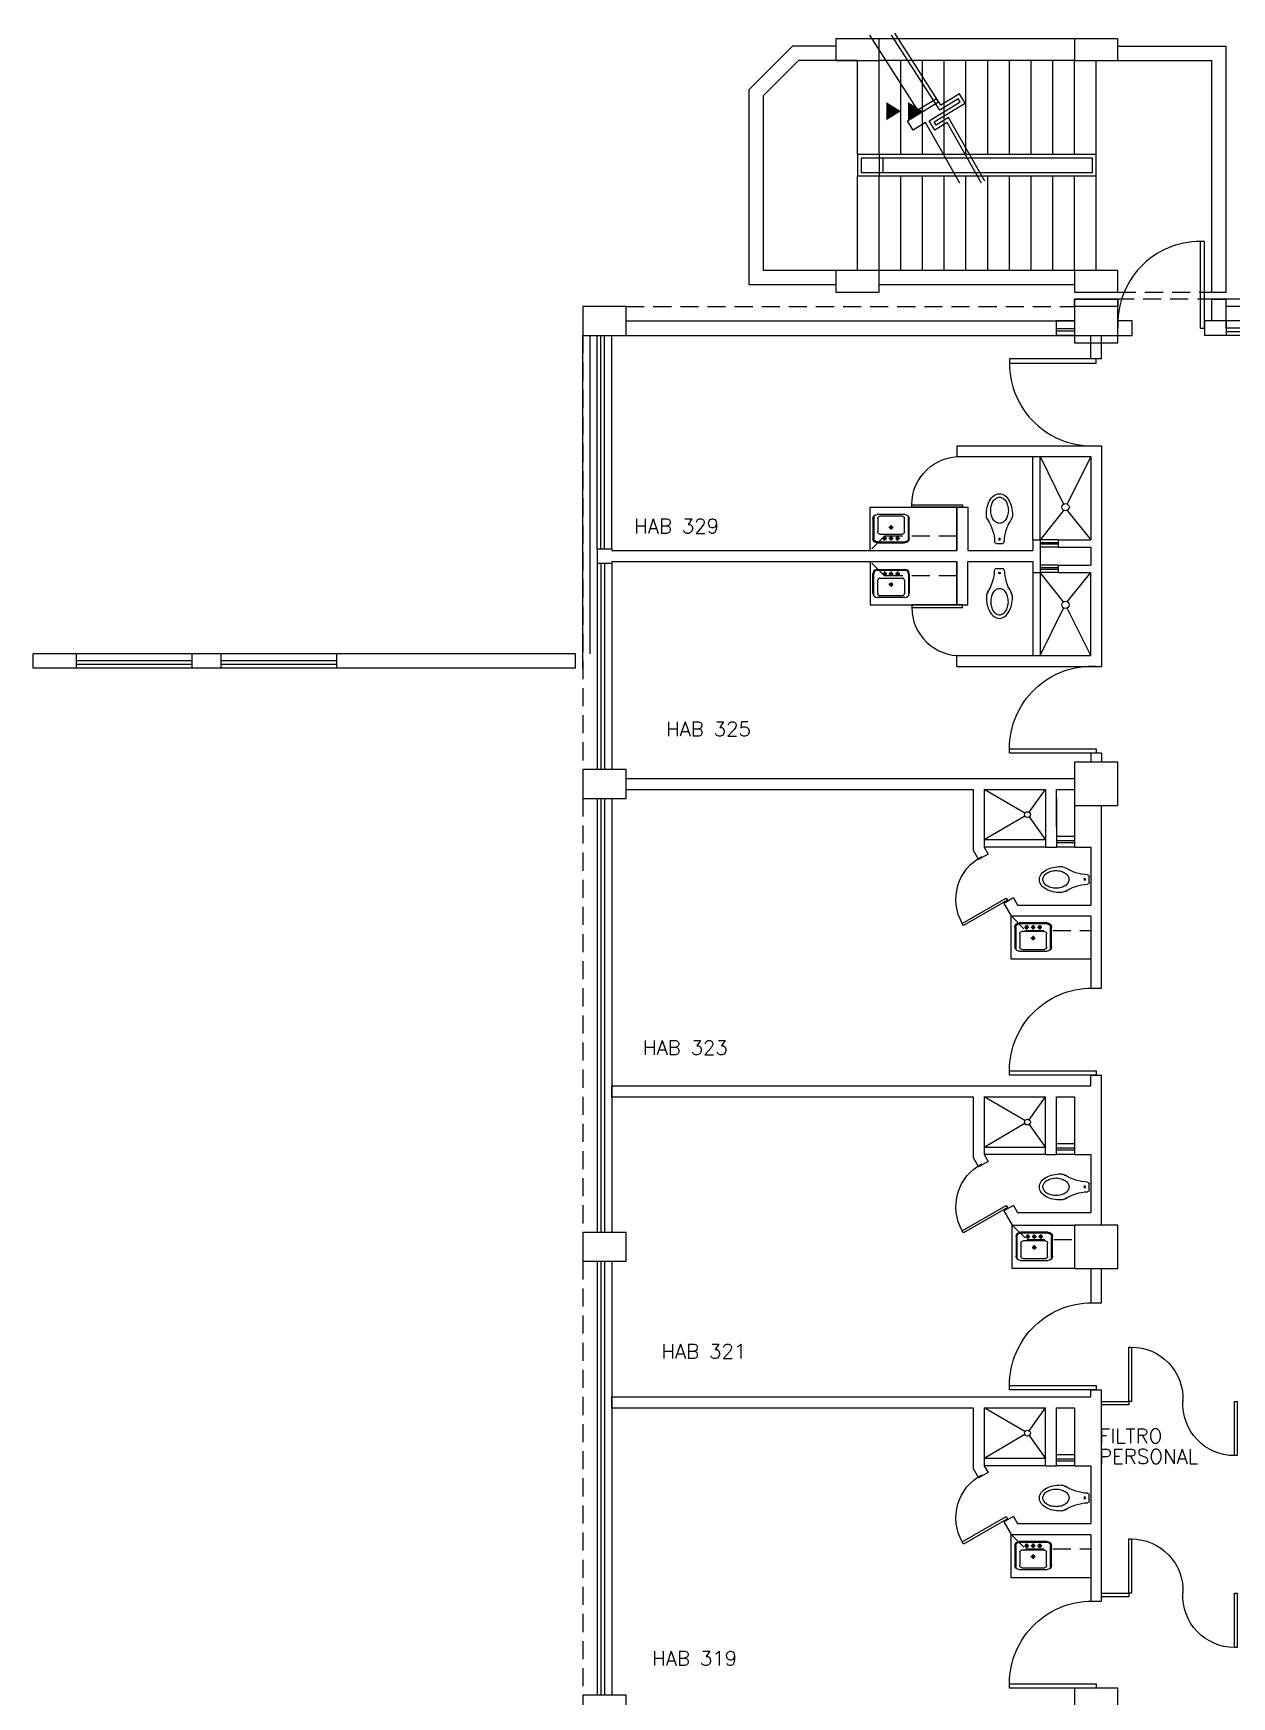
# Model space of a CAD drawing. Header units: metres. Extents: x 51 to 18146, y -212 to 18074.
# Drawn here: x 109.24 to 125.82, y 785.65 to 808.64 of the extents above; entities that cross this region are included whole.
import ezdxf

# ---------------------------------------------------------------- set-up
doc = ezdxf.new("R2010")
doc.units = ezdxf.units.M
doc.linetypes.add('HIDDEN', pattern=[0.375, 0.25, -0.125])
doc.layers.get('0').update_dxf_attribs({"color": 250})
for name, color, linetype in [('AY', 1, 'Continuous'), ('COL', 2, 'Continuous'), ('GR', 6, 'Continuous'), ('MU', 1, 'Continuous'), ('NO', 250, 'Continuous'), ('PA', 7, 'Continuous'), ('PU', 1, 'Continuous'), ('SA', 1, 'Continuous'), ('TA', 3, 'Continuous'), ('VE', 5, 'Continuous')]:
    doc.layers.add(name, color=color, linetype=linetype)
doc.layers.get('0').freeze()
doc.styles.add('ROMANS', font='romans', dxfattribs={"height": 0.13})

# ---------------------------------------------------------------- blocks, each defined once
blk = doc.blocks.new('-COL60-')
at = {"color": 0}
blk.add_lwpolyline([(-0.3, 0.3), (-0.3, -0.3), (0.3, -0.3), (0.3, 0.3)], close=True, dxfattribs=at)
blk = doc.blocks.new('P-DE')
at = {"color": 0}
blk.add_lwpolyline([(-0.05, 1), (-0.05, 0), (0, 0), (0, 1), (-0.05, 1, 0.429311), (-1, 0, 3.280951)], format="xyb", dxfattribs=at)
blk = doc.blocks.new('P-IZ')
at = {"color": 0}
blk.add_lwpolyline([(0.05, 1), (0.05, 0), (0, 0), (0, 1), (0.05, 1, -0.429311), (1, 0, -3.280951)], format="xyb", dxfattribs=at)
blk = doc.blocks.new('AS-14')
at = {"color": 0}
blk.add_line((-0.046, 0.483), (0.036, 0.483), dxfattribs=at)
for points in [[(-0.162, 0.158, 0.022879), (-0.17, 0.146, 0.128162), (-0.185, 0.088, 0.055069), (-0.173, -0.023, 0.068879), (-0.14, -0.11, 0.105724), (-0.079, -0.182, 0.165058), (-0.005, -0.207, 0.165058), (0.069, -0.182, 0.105724), (0.13, -0.11, 0.068879), (0.163, -0.023, 0.055069), (0.175, 0.088, 0.128162)], [(0.175, 0.088, 0.128162), (0.16, 0.146, 0.022879), (0.152, 0.158, 0.085166)]]:
    blk.add_lwpolyline(points, format="xyb", dxfattribs=at)
blk.add_lwpolyline([(-0.125, 0.023, 0.068446), (-0.116, -0.049, 0.080596), (-0.09, -0.105, 0.107056), (-0.047, -0.145, 0.138156), (-0.003, -0.158, 0.138156), (0.041, -0.145, 0.107056), (0.083, -0.105, 0.080596), (0.109, -0.049, 0.068446), (0.119, 0.023, 0.068446), (0.109, 0.095, 0.080596), (0.083, 0.151, 0.107056), (0.041, 0.191, 0.138156), (-0.003, 0.203, 0.138156), (-0.047, 0.191, 0.107056), (-0.09, 0.151, 0.080596), (-0.116, 0.095, 0.068446)], format="xyb", close=True, dxfattribs=at)
blk.add_circle((-0.002, 0.42), 0.0125, dxfattribs=at)
for centre, radius, start, end in [((-0.046, 0.458), 0.025, 90, 177.4769), ((0.036, 0.458), 0.025, 2.5231, 90), ((-0.7, 0.487), 0.63, 327.6068, 357.4769), ((0.69, 0.487), 0.63, 182.5231, 212.3932)]:
    blk.add_arc(centre, radius, start, end, dxfattribs=at)
blk = doc.blocks.new('AS-01')
at = {"color": 0}
for p, q in [((-0.186, 0.232), (0.199, 0.232)), ((-0.246, -0.098), (-0.246, 0.172)), ((-0.233, -0.135), (-0.233, 0.172)), ((-0.186, 0.219), (0.199, 0.219)), ((-0.178, -0.103), (-0.178, 0.082)), ((-0.148, 0.112), (0.162, 0.112)), ((-0.053, 0.172), (-0.113, 0.172)), ((-0.083, 0.202), (-0.083, 0.142)), ((0.037, 0.172), (-0.023, 0.172)), ((0.037, 0.022), (-0.023, 0.022)), ((0.007, 0.202), (0.007, 0.142)), ((0.007, 0.052), (0.007, -0.008)), ((0.127, 0.172), (0.067, 0.172)), ((0.097, 0.202), (0.097, 0.142)), ((0.192, 0.082), (0.192, -0.103)), ((0.247, 0.172), (0.247, -0.135)), ((0.259, 0.172), (0.259, -0.098)), ((0.199, -0.158), (-0.186, -0.158)), ((0.162, -0.133), (-0.148, -0.133))]:
    blk.add_line(p, q, dxfattribs=at)
for centre in [(-0.083, 0.172), (0.007, 0.172), (0.007, 0.022), (0.097, 0.172)]:
    blk.add_circle(centre, 0.02, dxfattribs=at)
for centre, radius, start, end in [((-0.186, 0.172), 0.06, 90, 180), ((0.199, 0.172), 0.06, 0, 90), ((-0.186, 0.172), 0.0475, 90, 180), ((-0.148, 0.082), 0.03, 90, 180), ((0.162, 0.082), 0.03, 0, 90), ((0.199, 0.172), 0.0475, 0, 90), ((-0.186, -0.098), 0.06, 180, 270), ((-0.148, -0.103), 0.03, 180, 270), ((0.162, -0.103), 0.03, 270, 0), ((0.199, -0.098), 0.06, 270, 0)]:
    blk.add_arc(centre, radius, start, end, dxfattribs=at)
blk = doc.blocks.new('-MP1')
at = {"color": 0}
for points in [[(0.475, 0.5), (0.475, 0), (0.5, 0), (0.5, 0.5), (0.475, 0.5, 0.429311), (0, 0, 3.280951)], [(-0.475, -0.5), (-0.475, 0), (-0.5, 0), (-0.5, -0.5), (-0.475, -0.5, 0.429311), (0, 0, 3.280951)]]:
    blk.add_lwpolyline(points, format="xyb", dxfattribs=at)

msp = doc.modelspace()

# ---------------------------------------------------------------- linework, layer by layer
at = {"layer": 'AY', "color": 0, "linetype": 'HIDDEN'}
for p, q in [((124.244, 805.065), (125.744, 805.065)), ((130.844, 804.965), (124.244, 804.965)), ((117.444, 804.865), (123.644, 804.865)), ((117.444, 804.865), (123.644, 804.865)), ((130.844, 804.865), (125.744, 804.865)), ((116.844, 804.465), (116.844, 800.065)), ((116.844, 804.465), (116.844, 798.465)), ((116.844, 798.065), (116.844, 792.065)), ((116.844, 791.665), (116.844, 785.665))]:
    msp.add_line(p, q, dxfattribs=at)
at = {"layer": 'COL', "color": 15}
for points in [[(120.344, 808.565), (120.344, 808.265), (120.944, 808.265), (120.944, 808.565)], [(120.344, 808.565), (120.344, 808.265), (120.944, 808.265), (120.944, 808.565)], [(120.344, 808.565), (120.344, 808.265), (120.944, 808.265), (120.944, 808.565)], [(120.344, 808.565), (120.344, 808.265), (120.944, 808.265), (120.944, 808.565)], [(120.344, 808.565), (120.344, 808.265), (120.944, 808.265), (120.944, 808.565)], [(120.344, 808.565), (120.344, 808.265), (120.944, 808.265), (120.944, 808.565)], [(123.644, 808.565), (123.644, 808.265), (124.244, 808.265), (124.244, 808.565)], [(123.644, 808.565), (123.644, 808.265), (124.244, 808.265), (124.244, 808.565)], [(123.644, 808.565), (123.644, 808.265), (124.244, 808.265), (124.244, 808.565)], [(123.644, 808.565), (123.644, 808.265), (124.244, 808.265), (124.244, 808.565)], [(123.644, 808.565), (123.644, 808.265), (124.244, 808.265), (124.244, 808.565)], [(123.644, 808.565), (123.644, 808.265), (124.244, 808.265), (124.244, 808.565)], [(120.344, 805.365), (120.344, 805.065), (120.944, 805.065), (120.944, 805.365)], [(120.344, 805.365), (120.344, 805.065), (120.944, 805.065), (120.944, 805.365)], [(120.344, 805.365), (120.344, 805.065), (120.944, 805.065), (120.944, 805.365)], [(123.644, 805.365), (123.644, 805.065), (124.244, 805.065), (124.244, 805.365)], [(123.644, 805.365), (123.644, 805.065), (124.244, 805.065), (124.244, 805.365)], [(123.644, 805.365), (123.644, 805.065), (124.244, 805.065), (124.244, 805.365)], [(124.244, 804.465), (124.244, 804.965), (123.644, 804.965), (123.644, 804.465)], [(116.844, 804.865), (116.844, 804.465), (117.444, 804.465), (117.444, 804.865)], [(116.844, 804.865), (116.844, 804.465), (117.444, 804.465), (117.444, 804.865)], [(116.844, 804.865), (116.844, 804.465), (117.444, 804.465), (117.444, 804.865)], [(116.844, 804.865), (116.844, 804.465), (117.444, 804.465), (117.444, 804.865)], [(116.844, 804.865), (116.844, 804.465), (117.444, 804.465), (117.444, 804.865)], [(123.644, 804.865), (123.644, 804.465), (124.244, 804.465), (124.244, 804.865)], [(116.844, 798.465), (116.844, 798.065), (117.444, 798.065), (117.444, 798.465)], [(116.844, 792.065), (116.844, 791.665), (117.444, 791.665), (117.444, 792.065)], [(116.844, 785.665), (116.844, 785.265), (117.444, 785.265), (117.444, 785.665)]]:
    msp.add_lwpolyline(points, close=True, dxfattribs=at)
at = {"layer": 'GR', "color": 15}
for p, q in [((120.644, 806.965), (120.644, 808.265)), ((120.644, 806.965), (120.644, 808.265)), ((120.944, 806.965), (120.944, 808.265)), ((120.944, 806.965), (120.944, 808.265)), ((120.944, 806.965), (120.944, 808.265)), ((120.944, 806.965), (120.944, 808.265)), ((120.944, 806.965), (120.944, 808.265)), ((120.944, 806.965), (120.944, 808.265)), ((121.244, 806.965), (121.244, 808.265)), ((121.244, 806.965), (121.244, 808.265)), ((121.244, 806.965), (121.244, 808.265)), ((121.244, 806.965), (121.244, 808.265)), ((121.244, 806.965), (121.244, 808.265)), ((121.244, 806.965), (121.244, 808.265)), ((121.544, 806.965), (121.544, 808.265)), ((121.544, 806.965), (121.544, 808.265)), ((121.544, 806.965), (121.544, 808.265)), ((121.544, 806.965), (121.544, 808.265)), ((121.544, 806.965), (121.544, 808.265)), ((121.544, 806.965), (121.544, 808.265)), ((121.844, 806.965), (121.844, 808.265)), ((121.844, 806.965), (121.844, 808.265)), ((121.844, 806.965), (121.844, 808.265)), ((121.844, 806.965), (121.844, 808.265)), ((121.844, 806.965), (121.844, 808.265)), ((121.844, 806.965), (121.844, 808.265)), ((122.144, 806.965), (122.144, 808.265)), ((122.144, 806.965), (122.144, 808.265)), ((122.144, 806.965), (122.144, 808.265)), ((122.144, 806.965), (122.144, 808.265)), ((122.144, 806.965), (122.144, 808.265)), ((122.144, 806.965), (122.144, 808.265)), ((122.444, 806.965), (122.444, 808.265)), ((122.444, 806.965), (122.444, 808.265)), ((122.444, 806.965), (122.444, 808.265)), ((122.444, 806.965), (122.444, 808.265)), ((122.444, 806.965), (122.444, 808.265)), ((122.444, 806.965), (122.444, 808.265)), ((122.744, 806.965), (122.744, 808.265)), ((122.744, 806.965), (122.744, 808.265)), ((122.744, 806.965), (122.744, 808.265)), ((122.744, 806.965), (122.744, 808.265)), ((122.744, 806.965), (122.744, 808.265)), ((122.744, 806.965), (122.744, 808.265)), ((123.044, 806.965), (123.044, 808.265)), ((123.044, 806.965), (123.044, 808.265)), ((123.044, 806.965), (123.044, 808.265)), ((123.044, 806.965), (123.044, 808.265)), ((123.044, 806.965), (123.044, 808.265)), ((123.044, 806.965), (123.044, 808.265)), ((123.344, 806.965), (123.344, 808.265)), ((123.344, 806.965), (123.344, 808.265)), ((123.344, 806.965), (123.344, 808.265)), ((123.344, 806.965), (123.344, 808.265)), ((123.344, 806.965), (123.344, 808.265)), ((123.344, 806.965), (123.344, 808.265)), ((123.644, 806.965), (123.644, 808.265)), ((123.644, 806.965), (123.644, 808.265)), ((123.644, 806.965), (123.644, 808.265)), ((123.644, 806.965), (123.644, 808.265)), ((123.644, 806.965), (123.644, 808.265)), ((123.644, 806.965), (123.644, 808.265)), ((123.944, 806.965), (123.944, 808.265)), ((123.944, 806.965), (123.944, 808.265)), ((123.944, 806.965), (123.944, 808.265)), ((123.944, 806.965), (123.944, 808.265)), ((123.944, 806.965), (123.944, 808.265)), ((123.944, 806.965), (123.944, 808.265)), ((120.644, 805.365), (120.644, 806.665)), ((120.644, 805.365), (120.644, 806.665)), ((120.944, 805.365), (120.944, 806.665)), ((120.944, 805.365), (120.944, 806.665)), ((120.944, 805.365), (120.944, 806.665)), ((120.944, 805.365), (120.944, 806.665)), ((120.944, 805.365), (120.944, 806.665)), ((120.944, 805.365), (120.944, 806.665)), ((121.244, 805.365), (121.244, 806.665)), ((121.244, 805.365), (121.244, 806.665)), ((121.244, 805.365), (121.244, 806.665)), ((121.244, 805.365), (121.244, 806.665)), ((121.244, 805.365), (121.244, 806.665)), ((121.244, 805.365), (121.244, 806.665)), ((121.544, 805.365), (121.544, 806.665)), ((121.544, 805.365), (121.544, 806.665)), ((121.544, 805.365), (121.544, 806.665)), ((121.544, 805.365), (121.544, 806.665)), ((121.544, 805.365), (121.544, 806.665)), ((121.544, 805.365), (121.544, 806.665)), ((121.844, 805.365), (121.844, 806.665)), ((121.844, 805.365), (121.844, 806.665)), ((121.844, 805.365), (121.844, 806.665)), ((121.844, 805.365), (121.844, 806.665)), ((121.844, 805.365), (121.844, 806.665)), ((121.844, 805.365), (121.844, 806.665)), ((122.144, 805.365), (122.144, 806.665)), ((122.144, 805.365), (122.144, 806.665)), ((122.144, 805.365), (122.144, 806.665)), ((122.144, 805.365), (122.144, 806.665)), ((122.144, 805.365), (122.144, 806.665)), ((122.144, 805.365), (122.144, 806.665)), ((122.444, 805.365), (122.444, 806.665)), ((122.444, 805.365), (122.444, 806.665)), ((122.444, 805.365), (122.444, 806.665)), ((122.444, 805.365), (122.444, 806.665)), ((122.444, 805.365), (122.444, 806.665)), ((122.444, 805.365), (122.444, 806.665)), ((122.744, 805.365), (122.744, 806.665)), ((122.744, 805.365), (122.744, 806.665)), ((122.744, 805.365), (122.744, 806.665)), ((122.744, 805.365), (122.744, 806.665)), ((122.744, 805.365), (122.744, 806.665)), ((122.744, 805.365), (122.744, 806.665)), ((123.044, 805.365), (123.044, 806.665)), ((123.044, 805.365), (123.044, 806.665)), ((123.044, 805.365), (123.044, 806.665)), ((123.044, 805.365), (123.044, 806.665)), ((123.044, 805.365), (123.044, 806.665)), ((123.044, 805.365), (123.044, 806.665)), ((123.344, 805.365), (123.344, 806.665)), ((123.344, 805.365), (123.344, 806.665)), ((123.344, 805.365), (123.344, 806.665)), ((123.344, 805.365), (123.344, 806.665)), ((123.344, 805.365), (123.344, 806.665)), ((123.344, 805.365), (123.344, 806.665)), ((123.644, 805.365), (123.644, 806.665)), ((123.644, 805.365), (123.644, 806.665)), ((123.644, 805.365), (123.644, 806.665)), ((123.644, 805.365), (123.644, 806.665)), ((123.644, 805.365), (123.644, 806.665)), ((123.644, 805.365), (123.644, 806.665)), ((123.944, 805.365), (123.944, 806.665)), ((123.944, 805.365), (123.944, 806.665)), ((123.944, 805.365), (123.944, 806.665)), ((123.944, 805.365), (123.944, 806.665)), ((123.944, 805.365), (123.944, 806.665)), ((123.944, 805.365), (123.944, 806.665))]:
    msp.add_line(p, q, dxfattribs=at)
for points in [[(122.06, 806.571), (121.584, 807.409), (121.414, 807.305), (121.336, 807.432), (121.762, 807.694), (121.736, 807.736), (121.48, 807.58), (120.816, 808.615)], [(122.06, 806.571), (121.584, 807.409), (121.414, 807.305), (121.336, 807.432), (121.762, 807.694), (121.736, 807.736), (121.48, 807.58), (120.816, 808.615)], [(122.36, 806.571), (121.884, 807.409), (121.714, 807.305), (121.636, 807.432), (122.062, 807.694), (122.036, 807.736), (121.78, 807.58), (121.116, 808.615)], [(122.36, 806.571), (121.884, 807.409), (121.714, 807.305), (121.636, 807.432), (122.062, 807.694), (122.036, 807.736), (121.78, 807.58), (121.116, 808.615)], [(122.36, 806.571), (121.884, 807.409), (121.714, 807.305), (121.636, 807.432), (122.062, 807.694), (122.036, 807.736), (121.78, 807.58), (121.116, 808.615)], [(122.36, 806.571), (121.884, 807.409), (121.714, 807.305), (121.636, 807.432), (122.062, 807.694), (122.036, 807.736), (121.78, 807.58), (121.116, 808.615)], [(122.403, 806.598), (121.901, 807.478), (121.73, 807.373), (121.704, 807.416), (122.131, 807.677), (122.052, 807.805), (121.796, 807.648), (121.158, 808.643)], [(122.403, 806.598), (121.901, 807.478), (121.73, 807.373), (121.704, 807.416), (122.131, 807.677), (122.052, 807.805), (121.796, 807.648), (121.158, 808.643)], [(122.403, 806.598), (121.901, 807.478), (121.73, 807.373), (121.704, 807.416), (122.131, 807.677), (122.052, 807.805), (121.796, 807.648), (121.158, 808.643)], [(122.403, 806.598), (121.901, 807.478), (121.73, 807.373), (121.704, 807.416), (122.131, 807.677), (122.052, 807.805), (121.796, 807.648), (121.158, 808.643)]]:
    msp.add_lwpolyline(points, dxfattribs=at)
for points in [[(123.944, 805.865, 0, 0, 0), (120.044, 805.865, 0, 0, 0), (120.044, 807.565, 0, 0, 0), (121.244, 807.565, 0, 0.25, 0), (121.044, 807.565, 0.25, 0.25, 0)], [(123.944, 805.865, 0, 0, 0), (120.044, 805.865, 0, 0, 0), (120.044, 807.565, 0, 0, 0), (121.244, 807.565, 0, 0.25, 0), (121.044, 807.565, 0.25, 0.25, 0)], [(123.944, 805.865, 0, 0, 0), (120.344, 805.865, 0, 0, 0), (120.344, 807.565, 0, 0, 0), (121.544, 807.565, 0, 0.25, 0), (121.344, 807.565, 0.25, 0.25, 0)], [(123.944, 805.865, 0, 0, 0), (120.344, 805.865, 0, 0, 0), (120.344, 807.565, 0, 0, 0), (121.544, 807.565, 0, 0.25, 0), (121.344, 807.565, 0.25, 0.25, 0)], [(123.944, 805.865, 0, 0, 0), (120.344, 805.865, 0, 0, 0), (120.344, 807.565, 0, 0, 0), (121.544, 807.565, 0, 0.25, 0), (121.344, 807.565, 0.25, 0.25, 0)], [(123.944, 805.865, 0, 0, 0), (120.344, 805.865, 0, 0, 0), (120.344, 807.565, 0, 0, 0), (121.544, 807.565, 0, 0.25, 0), (121.344, 807.565, 0.25, 0.25, 0)]]:
    msp.add_lwpolyline(points, format="xyseb", dxfattribs=at)
at = {"layer": 'MU', "color": 0}
for p, q in [((120.819, 801.49), (120.819, 802.09)), ((120.819, 802.09), (122.019, 802.09)), ((122.019, 801.49), (122.019, 802.09)), ((120.819, 801.34), (120.819, 800.74)), ((122.019, 801.34), (122.019, 800.74)), ((120.819, 800.74), (122.019, 800.74)), ((122.77, 795.84), (122.77, 796.44)), ((123.869, 795.84), (122.77, 795.84)), ((122.784, 791.566), (122.784, 792.166)), ((123.644, 791.566), (122.784, 791.566)), ((122.77, 787.29), (122.77, 787.89)), ((123.869, 787.29), (122.77, 787.29))]:
    msp.add_line(p, q, dxfattribs=at)
at = {"layer": 'MU', "color": 15, "linetype": 'HIDDEN'}
for points in [[(122.019, 801.69), (121.019, 801.69), (120.819, 801.49)], [(122.019, 801.14), (121.019, 801.14), (120.819, 801.34)], [(122.769, 796.44), (122.969, 796.24), (123.869, 796.24)], [(122.784, 792.166), (122.984, 791.966), (123.644, 791.966)], [(122.769, 787.89), (122.969, 787.69), (123.869, 787.69)]]:
    msp.add_lwpolyline(points, dxfattribs=at)
at = {"layer": 'PA', "color": 0}
for p, q in [((123.644, 808.565), (120.944, 808.565)), ((123.644, 808.565), (120.944, 808.565)), ((123.644, 808.565), (120.944, 808.565)), ((123.644, 808.565), (120.944, 808.565)), ((123.644, 808.265), (120.944, 808.265)), ((123.644, 808.265), (120.944, 808.265)), ((123.644, 808.265), (120.944, 808.265)), ((123.644, 808.265), (120.944, 808.265)), ((123.644, 808.265), (120.944, 808.265)), ((123.644, 808.265), (120.944, 808.265)), ((123.644, 805.365), (120.944, 805.365)), ((123.644, 805.365), (120.944, 805.365)), ((123.644, 805.365), (120.944, 805.365)), ((123.644, 805.165), (120.944, 805.165)), ((123.644, 805.165), (120.944, 805.165)), ((123.644, 805.165), (120.944, 805.165)), ((123.644, 804.865), (123.644, 804.965)), ((123.644, 804.965), (124.244, 804.965)), ((124.244, 804.965), (124.244, 804.865)), ((117.444, 804.665), (123.394, 804.665)), ((117.444, 804.665), (123.394, 804.665)), ((117.444, 804.665), (123.644, 804.665)), ((123.394, 804.466), (123.394, 804.665)), ((123.394, 804.665), (123.394, 804.665)), ((123.394, 804.466), (123.394, 804.665)), ((123.394, 804.665), (123.394, 804.665)), ((124.444, 804.665), (124.244, 804.665)), ((124.444, 804.465), (124.444, 804.665)), ((125.744, 804.665), (125.444, 804.665)), ((125.444, 804.665), (125.444, 804.465)), ((125.744, 804.665), (125.444, 804.665)), ((125.444, 804.665), (125.444, 804.465)), ((125.744, 804.665), (125.444, 804.665)), ((125.444, 804.665), (125.444, 804.465)), ((125.744, 804.665), (125.744, 804.465)), ((125.744, 804.665), (125.744, 804.465)), ((125.744, 804.665), (125.744, 804.465)), ((117.444, 804.465), (122.244, 804.465)), ((117.444, 804.465), (122.244, 804.465)), ((117.444, 804.465), (123.644, 804.465)), ((122.394, 804.465), (123.394, 804.465)), ((122.394, 804.465), (123.644, 804.465)), ((122.394, 804.465), (123.394, 804.465)), ((122.394, 804.465), (123.394, 804.465)), ((122.394, 804.465), (123.644, 804.465)), ((122.394, 804.465), (123.394, 804.465)), ((122.544, 804.465), (123.644, 804.465)), ((122.544, 804.465), (123.644, 804.465)), ((123.394, 804.466), (123.394, 804.465)), ((123.394, 804.466), (123.394, 804.465)), ((123.394, 804.465), (123.644, 804.465)), ((123.394, 804.465), (123.644, 804.465)), ((123.394, 804.465), (123.644, 804.465)), ((123.394, 804.465), (123.644, 804.465)), ((123.394, 804.465), (123.644, 804.465)), ((123.394, 804.465), (123.644, 804.465)), ((123.394, 804.465), (123.644, 804.465)), ((123.394, 804.465), (123.644, 804.465)), ((123.394, 804.465), (123.644, 804.465)), ((123.394, 804.465), (123.644, 804.465)), ((123.394, 804.465), (123.644, 804.465)), ((123.394, 804.465), (123.644, 804.465)), ((123.869, 804.14), (123.869, 804.465)), ((124.019, 804.14), (124.019, 804.465)), ((124.244, 804.465), (124.444, 804.465)), ((125.744, 804.465), (125.444, 804.465)), ((125.744, 804.465), (125.444, 804.465)), ((125.744, 804.465), (125.444, 804.465)), ((124.019, 804.14), (123.869, 804.14)), ((122.019, 802.94), (124.019, 802.94)), ((122.019, 802.94), (122.019, 802.79)), ((124.019, 802.94), (124.019, 799.89)), ((122.019, 802.79), (122.169, 802.79)), ((122.169, 802.79), (123.869, 802.79)), ((123.869, 802.79), (123.869, 801.64)), ((122.019, 802.09), (122.019, 801.49)), ((122.019, 802.09), (122.169, 802.09)), ((122.169, 802.09), (122.169, 801.49)), ((117.044, 801.515), (117.244, 801.515)), ((117.044, 801.515), (117.044, 801.315)), ((117.244, 801.515), (117.244, 801.49)), ((117.244, 801.49), (122.019, 801.49)), ((122.169, 801.49), (123.069, 801.49)), ((123.069, 801.64), (123.169, 801.64)), ((123.069, 801.64), (123.069, 801.49)), ((123.169, 801.64), (123.169, 801.19)), ((123.419, 801.64), (123.419, 801.54)), ((123.419, 801.64), (123.869, 801.64)), ((123.419, 801.54), (123.869, 801.54)), ((123.869, 801.54), (123.869, 801.29)), ((117.044, 801.315), (117.244, 801.315)), ((117.244, 801.34), (117.244, 801.315)), ((117.244, 801.34), (122.019, 801.34)), ((122.019, 800.74), (122.019, 801.34)), ((122.169, 801.34), (123.069, 801.34)), ((122.169, 800.74), (122.169, 801.34)), ((123.069, 801.34), (123.069, 801.19)), ((123.419, 801.29), (123.869, 801.29)), ((123.419, 801.29), (123.419, 801.19)), ((123.069, 801.19), (123.169, 801.19)), ((123.419, 801.19), (123.869, 801.19)), ((123.869, 800.04), (123.869, 801.19)), ((122.019, 800.74), (122.169, 800.74)), ((109.844, 800.065), (109.244, 800.065)), ((109.244, 799.865), (109.244, 800.065)), ((109.844, 799.865), (109.844, 800.065)), ((111.444, 799.865), (111.444, 800.065)), ((111.844, 800.065), (111.444, 800.065)), ((111.844, 799.865), (111.844, 800.065)), ((116.744, 800.065), (113.444, 800.065)), ((113.444, 799.865), (113.444, 800.065)), ((116.744, 800.065), (114.422, 800.065)), ((116.744, 799.865), (116.744, 800.065)), ((116.844, 799.865), (116.844, 800.065)), ((109.844, 799.865), (109.244, 799.865)), ((111.844, 799.865), (111.444, 799.865)), ((116.744, 799.865), (113.444, 799.865)), ((116.744, 799.865), (114.422, 799.865)), ((122.019, 800.04), (122.169, 800.04)), ((122.019, 799.89), (122.019, 800.04)), ((122.019, 799.89), (124.019, 799.89)), ((122.169, 800.04), (123.869, 800.04)), ((124.019, 798.691), (123.869, 798.691)), ((123.869, 798.691), (123.869, 798.565)), ((124.019, 798.691), (124.019, 798.565)), ((117.444, 798.34), (123.644, 798.34)), ((117.444, 798.19), (122.244, 798.19)), ((122.244, 798.19), (122.244, 797.35)), ((122.394, 798.19), (122.394, 797.39)), ((122.394, 798.19), (123.244, 798.19)), ((123.244, 798.19), (123.244, 797.39)), ((123.394, 797.665), (123.394, 798.191)), ((123.394, 798.191), (123.394, 798.19)), ((123.394, 798.19), (123.644, 798.19)), ((123.394, 798.065), (123.394, 797.39)), ((123.644, 797.965), (123.644, 797.39)), ((123.644, 797.965), (123.644, 797.665)), ((123.644, 797.965), (123.644, 797.665)), ((123.644, 797.965), (123.644, 797.665)), ((124.019, 795.441), (124.019, 797.965)), ((122.244, 797.35), (122.319, 797.22)), ((122.394, 797.39), (122.449, 797.295)), ((123.244, 797.39), (123.394, 797.39)), ((123.644, 797.39), (123.869, 797.39)), ((123.869, 797.39), (123.869, 796.591)), ((122.449, 797.295), (122.319, 797.22)), ((122.799, 796.689), (122.669, 796.614)), ((122.669, 796.614), (122.77, 796.44)), ((122.799, 796.689), (122.856, 796.59)), ((122.77, 796.44), (123.869, 796.44)), ((122.856, 796.59), (123.869, 796.59)), ((123.869, 796.44), (123.869, 795.441)), ((123.869, 795.491), (123.87, 795.49)), ((124.019, 795.49), (124.019, 795.491)), ((123.869, 795.441), (123.87, 795.44)), ((123.87, 795.44), (124.019, 795.44)), ((124.019, 795.44), (124.019, 795.441)), ((117.244, 794.09), (123.869, 794.09)), ((117.244, 793.94), (117.244, 794.09)), ((123.87, 794.24), (123.869, 794.24)), ((123.869, 794.091), (123.869, 794.24)), ((123.869, 794.141), (123.869, 794.14)), ((123.869, 794.091), (123.869, 794.09)), ((123.87, 794.24), (124.019, 794.24)), ((124.019, 792.165), (124.019, 794.24)), ((124.019, 794.24), (124.019, 794.24)), ((124.019, 794.24), (124.019, 794.24)), ((124.019, 794.24), (124.019, 794.24)), ((117.244, 793.94), (122.244, 793.94)), ((122.244, 793.94), (122.244, 793.1)), ((122.394, 793.94), (123.244, 793.94)), ((122.394, 793.94), (122.394, 793.14)), ((123.244, 793.14), (123.244, 793.94)), ((123.394, 793.94), (123.644, 793.94)), ((123.394, 793.14), (123.394, 793.94)), ((123.644, 793.94), (123.644, 793.94)), ((123.644, 793.94), (123.644, 793.14)), ((124.019, 793.941), (124.019, 793.94)), ((122.244, 793.1), (122.319, 792.97)), ((122.449, 793.045), (122.319, 792.97)), ((122.394, 793.14), (122.449, 793.045)), ((123.244, 793.14), (123.394, 793.14)), ((123.644, 793.14), (123.869, 793.14)), ((123.869, 793.14), (123.869, 792.341)), ((122.799, 792.439), (122.669, 792.364)), ((122.669, 792.364), (122.784, 792.165)), ((122.799, 792.439), (122.856, 792.34)), ((122.856, 792.34), (123.869, 792.34)), ((123.869, 792.341), (123.869, 792.34)), ((122.784, 792.165), (123.644, 792.165)), ((123.869, 792.19), (123.869, 792.19)), ((123.869, 791.565), (123.869, 791.091)), ((124.019, 791.091), (124.019, 791.565)), ((123.869, 791.191), (123.87, 791.19)), ((123.869, 791.19), (123.869, 791.19)), ((123.869, 791.164), (123.869, 791.164)), ((124.019, 791.24), (124.019, 791.241)), ((124.019, 791.19), (124.019, 791.191)), ((123.87, 791.09), (124.019, 791.09)), ((117.244, 789.79), (123.869, 789.79)), ((117.244, 789.64), (117.244, 789.79)), ((123.869, 789.791), (123.869, 789.89)), ((123.87, 789.89), (123.869, 789.89)), ((123.869, 789.791), (123.869, 789.79)), ((123.87, 789.89), (124.019, 789.89)), ((124.019, 789.89), (124.019, 789.89)), ((124.019, 786.966), (124.019, 789.89)), ((124.019, 789.89), (124.019, 789.89)), ((124.019, 789.89), (124.019, 789.89)), ((117.244, 789.64), (122.244, 789.64)), ((122.244, 789.64), (122.244, 788.8)), ((122.394, 789.64), (122.394, 788.84)), ((122.394, 789.64), (123.244, 789.64)), ((123.244, 788.84), (123.244, 789.64)), ((123.394, 788.84), (123.394, 789.64)), ((123.394, 789.64), (123.644, 789.64)), ((123.644, 789.64), (123.644, 789.64)), ((123.644, 789.64), (123.644, 788.84)), ((122.244, 788.8), (122.319, 788.67)), ((122.394, 788.84), (122.449, 788.745)), ((123.244, 788.84), (123.394, 788.84)), ((123.644, 788.84), (123.869, 788.84)), ((123.869, 788.84), (123.869, 788.041)), ((122.449, 788.745), (122.319, 788.67)), ((122.799, 788.139), (122.669, 788.064)), ((122.799, 788.139), (122.856, 788.04)), ((122.669, 788.064), (122.77, 787.89)), ((122.77, 787.89), (123.869, 787.89)), ((122.856, 788.04), (123.869, 788.04)), ((123.869, 788.041), (123.869, 788.04)), ((123.869, 787.89), (123.869, 787.89)), ((123.869, 787.89), (123.869, 786.966)), ((123.869, 787.016), (123.87, 787.015)), ((123.869, 786.966), (123.87, 786.965)), ((123.87, 786.965), (124.019, 786.965)), ((124.019, 787.015), (124.019, 787.016)), ((124.019, 786.965), (124.019, 786.966)), ((124.019, 785.69), (124.019, 785.69))]:
    msp.add_line(p, q, dxfattribs=at)
at = {"layer": 'PA', "color": 0, "linetype": 'Continuous'}
for p, q in [((117.444, 804.665), (123.644, 804.665)), ((117.444, 804.465), (123.644, 804.465))]:
    msp.add_line(p, q, dxfattribs=at)
at = {"layer": 'SA', "color": 15}
for p, q in [((123.069, 801.64), (123.069, 802.79)), ((123.169, 802.79), (123.494, 802.134)), ((123.169, 801.64), (123.169, 802.79)), ((123.869, 802.79), (123.545, 802.134)), ((123.494, 802.047), (123.169, 801.64)), ((123.545, 802.047), (123.869, 801.64)), ((123.069, 801.19), (123.069, 800.04)), ((123.494, 800.784), (123.169, 801.19)), ((123.169, 801.19), (123.169, 800.04)), ((123.545, 800.784), (123.869, 801.19)), ((123.169, 800.04), (123.494, 800.697)), ((123.869, 800.04), (123.545, 800.697)), ((122.96, 797.861), (122.394, 798.19)), ((123.018, 797.873), (123.244, 798.19)), ((122.96, 797.82), (122.394, 797.49)), ((123.018, 797.808), (123.244, 797.49)), ((123.244, 797.49), (122.394, 797.49)), ((123.244, 797.39), (122.394, 797.39)), ((122.96, 793.611), (122.394, 793.94)), ((123.018, 793.623), (123.244, 793.94)), ((122.96, 793.57), (122.394, 793.24)), ((123.018, 793.558), (123.244, 793.24)), ((123.244, 793.24), (122.394, 793.24)), ((123.244, 793.14), (122.394, 793.14)), ((122.96, 789.311), (122.394, 789.64)), ((123.018, 789.323), (123.244, 789.64)), ((122.96, 789.27), (122.394, 788.94)), ((123.018, 789.258), (123.244, 788.94)), ((123.244, 788.94), (122.394, 788.94)), ((123.244, 788.84), (122.394, 788.84))]:
    msp.add_line(p, q, dxfattribs=at)
for centre, radius in [((123.519, 802.09), 0.05), ((123.519, 800.74), 0.05), ((122.994, 797.84), 0.04), ((122.994, 793.59), 0.04), ((122.994, 789.29), 0.04)]:
    msp.add_circle(centre, radius, dxfattribs=at)
at = {"layer": 'TA', "color": 0}
for p, q in [((119.744, 808.465), (119.144, 807.865)), ((119.744, 808.465), (119.144, 807.865)), ((119.744, 808.465), (119.144, 807.865)), ((119.744, 808.465), (119.144, 807.865)), ((119.744, 808.465), (119.144, 807.865)), ((119.744, 808.465), (119.144, 807.865)), ((120.344, 808.465), (119.744, 808.465)), ((120.344, 808.465), (119.744, 808.465)), ((120.344, 808.465), (119.744, 808.465)), ((120.344, 808.465), (119.744, 808.465)), ((124.244, 808.465), (125.744, 808.465)), ((124.244, 808.465), (125.744, 808.465)), ((124.244, 808.465), (125.744, 808.465)), ((124.244, 808.465), (125.744, 808.465)), ((125.744, 805.065), (125.744, 808.465)), ((125.744, 805.065), (125.744, 808.465)), ((125.744, 805.065), (125.744, 808.465)), ((125.744, 805.065), (125.744, 808.465)), ((125.744, 805.065), (125.744, 808.465)), ((125.744, 805.065), (125.744, 808.465)), ((119.827, 808.265), (119.344, 807.783)), ((119.827, 808.265), (119.344, 807.783)), ((119.827, 808.265), (119.344, 807.783)), ((119.827, 808.265), (119.344, 807.783)), ((119.827, 808.265), (119.344, 807.783)), ((119.827, 808.265), (119.344, 807.783)), ((120.644, 808.265), (119.827, 808.265)), ((120.644, 808.265), (119.827, 808.265)), ((120.644, 808.265), (119.827, 808.265)), ((120.644, 808.265), (119.827, 808.265)), ((120.344, 808.265), (119.827, 808.265)), ((120.344, 808.265), (119.827, 808.265)), ((124.244, 808.265), (125.544, 808.265)), ((124.244, 808.265), (125.544, 808.265)), ((124.244, 808.265), (125.544, 808.265)), ((124.244, 808.265), (125.544, 808.265)), ((124.244, 808.265), (125.544, 808.265)), ((124.244, 808.265), (125.544, 808.265)), ((125.544, 805.065), (125.544, 808.265)), ((125.544, 805.065), (125.544, 808.265)), ((125.544, 805.065), (125.544, 808.265)), ((125.544, 805.065), (125.544, 808.265)), ((125.544, 805.065), (125.544, 808.265)), ((125.544, 805.065), (125.544, 808.265)), ((119.144, 805.165), (119.144, 807.865)), ((119.144, 805.165), (119.144, 807.865)), ((119.144, 805.165), (119.144, 807.865)), ((119.144, 805.165), (119.144, 807.865)), ((119.144, 805.165), (119.144, 807.865)), ((119.144, 805.165), (119.144, 807.865)), ((119.344, 805.365), (119.344, 807.783)), ((119.344, 805.365), (119.344, 807.783)), ((119.344, 805.365), (119.344, 807.783)), ((119.344, 805.365), (119.344, 807.783)), ((119.344, 805.365), (119.344, 807.783)), ((119.344, 805.365), (119.344, 807.783)), ((123.944, 806.965), (120.644, 806.965)), ((120.644, 806.965), (120.644, 806.665)), ((123.944, 806.965), (120.644, 806.965)), ((120.644, 806.965), (120.644, 806.665)), ((123.944, 806.965), (120.944, 806.965)), ((120.944, 806.965), (120.944, 806.665)), ((123.944, 806.965), (120.944, 806.965)), ((120.944, 806.965), (120.944, 806.665)), ((123.944, 806.965), (120.944, 806.965)), ((120.944, 806.965), (120.944, 806.665)), ((123.944, 806.965), (120.944, 806.965)), ((120.944, 806.965), (120.944, 806.665)), ((123.944, 806.665), (123.944, 806.965)), ((123.944, 806.665), (123.944, 806.965)), ((123.944, 806.665), (123.944, 806.965)), ((123.944, 806.665), (123.944, 806.965)), ((123.944, 806.665), (123.944, 806.965)), ((123.944, 806.665), (123.944, 806.965)), ((123.894, 806.915), (120.694, 806.915)), ((120.694, 806.915), (120.694, 806.715)), ((123.894, 806.915), (120.694, 806.915)), ((120.694, 806.915), (120.694, 806.715)), ((123.894, 806.915), (120.994, 806.915)), ((120.994, 806.915), (120.994, 806.715)), ((123.894, 806.915), (120.994, 806.915)), ((120.994, 806.915), (120.994, 806.715)), ((123.894, 806.915), (120.994, 806.915)), ((120.994, 806.915), (120.994, 806.715)), ((123.894, 806.915), (120.994, 806.915)), ((120.994, 806.915), (120.994, 806.715)), ((123.894, 806.715), (123.894, 806.915)), ((123.894, 806.715), (123.894, 806.915)), ((123.894, 806.715), (123.894, 806.915)), ((123.894, 806.715), (123.894, 806.915)), ((123.894, 806.715), (123.894, 806.915)), ((123.894, 806.715), (123.894, 806.915)), ((123.944, 806.665), (120.644, 806.665)), ((123.944, 806.665), (120.644, 806.665)), ((123.894, 806.715), (120.694, 806.715)), ((123.894, 806.715), (120.694, 806.715)), ((123.944, 806.665), (120.944, 806.665)), ((123.944, 806.665), (120.944, 806.665)), ((123.944, 806.665), (120.944, 806.665)), ((123.944, 806.665), (120.944, 806.665)), ((123.894, 806.715), (120.994, 806.715)), ((123.894, 806.715), (120.994, 806.715)), ((123.894, 806.715), (120.994, 806.715)), ((123.894, 806.715), (120.994, 806.715)), ((120.644, 805.365), (119.344, 805.365)), ((120.644, 805.365), (119.344, 805.365)), ((120.344, 805.365), (119.344, 805.365)), ((120.344, 805.165), (119.144, 805.165)), ((120.344, 805.165), (119.144, 805.165)), ((120.344, 805.165), (119.144, 805.165)), ((125.544, 805.065), (125.744, 805.065)), ((125.544, 805.065), (125.744, 805.065)), ((125.544, 805.065), (125.744, 805.065)), ((125.744, 804.965), (125.544, 804.965)), ((125.544, 804.665), (125.544, 804.965)), ((125.744, 804.965), (125.544, 804.965)), ((125.544, 804.665), (125.544, 804.965)), ((125.544, 804.965), (125.744, 804.965)), ((125.544, 804.665), (125.544, 804.965)), ((125.744, 805.062), (125.744, 805.065)), ((125.744, 805.062), (125.744, 805.065)), ((125.744, 804.565), (125.744, 804.965)), ((125.744, 804.565), (125.744, 804.965)), ((125.744, 804.665), (125.744, 804.965))]:
    msp.add_line(p, q, dxfattribs=at)
at = {"layer": 'VE', "color": 0}
for p, q in [((123.644, 804.665), (123.394, 804.665)), ((123.644, 804.665), (123.394, 804.665)), ((130.844, 804.665), (125.744, 804.665)), ((130.844, 804.665), (125.744, 804.665)), ((130.844, 804.665), (125.744, 804.665)), ((116.844, 800.065), (116.844, 804.465)), ((116.944, 804.465), (116.944, 800.065)), ((117.044, 801.515), (117.044, 804.465)), ((117.094, 801.515), (117.094, 804.465)), ((117.144, 801.515), (117.144, 804.465)), ((117.244, 801.515), (117.244, 804.465)), ((123.644, 804.556), (123.394, 804.556)), ((123.644, 804.556), (123.394, 804.556)), ((123.644, 804.526), (123.394, 804.526)), ((123.644, 804.526), (123.394, 804.526)), ((123.644, 804.466), (123.394, 804.466)), ((123.644, 804.466), (123.394, 804.466)), ((123.644, 804.465), (123.394, 804.465)), ((123.644, 804.465), (123.394, 804.465)), ((130.844, 804.565), (125.744, 804.565)), ((130.844, 804.565), (125.744, 804.565)), ((130.844, 804.565), (125.744, 804.565)), ((130.844, 804.515), (125.744, 804.515)), ((130.844, 804.515), (125.744, 804.515)), ((130.844, 804.515), (125.744, 804.515)), ((130.844, 804.465), (125.744, 804.465)), ((130.844, 804.465), (125.744, 804.465)), ((130.844, 804.465), (125.744, 804.465)), ((123.419, 801.64), (123.169, 801.64)), ((123.419, 801.6), (123.169, 801.6)), ((123.419, 801.58), (123.169, 801.58)), ((123.419, 801.54), (123.169, 801.54)), ((117.044, 801.315), (117.044, 798.465)), ((117.094, 801.315), (117.094, 798.465)), ((117.144, 801.315), (117.144, 798.465)), ((117.244, 801.315), (117.244, 798.465)), ((123.419, 801.29), (123.169, 801.29)), ((123.419, 801.25), (123.169, 801.25)), ((123.419, 801.23), (123.169, 801.23)), ((123.419, 801.19), (123.169, 801.19)), ((111.444, 800.065), (109.844, 800.065)), ((113.444, 800.065), (111.844, 800.065)), ((111.444, 799.965), (109.844, 799.965)), ((111.444, 799.915), (109.844, 799.915)), ((111.444, 799.865), (109.844, 799.865)), ((113.444, 799.965), (111.844, 799.965)), ((113.444, 799.915), (111.844, 799.915)), ((113.444, 799.865), (111.844, 799.865)), ((117.044, 798.065), (117.044, 792.065)), ((117.094, 798.065), (117.094, 792.065)), ((117.144, 798.065), (117.144, 792.065)), ((117.244, 798.065), (117.244, 792.065)), ((123.644, 797.54), (123.394, 797.54)), ((123.644, 797.48), (123.394, 797.48)), ((123.644, 797.45), (123.394, 797.45)), ((123.644, 797.39), (123.394, 797.39)), ((123.644, 793.29), (123.394, 793.29)), ((123.644, 793.23), (123.394, 793.23)), ((123.644, 793.2), (123.394, 793.2)), ((123.644, 793.14), (123.394, 793.14)), ((117.044, 791.665), (117.044, 785.665)), ((117.094, 791.665), (117.094, 785.665)), ((117.144, 791.665), (117.144, 785.665)), ((117.244, 791.665), (117.244, 785.665)), ((123.644, 788.99), (123.394, 788.99)), ((123.644, 788.93), (123.394, 788.93)), ((123.644, 788.9), (123.394, 788.9)), ((123.644, 788.84), (123.394, 788.84))]:
    msp.add_line(p, q, dxfattribs=at)
at = {"layer": 'VE', "color": 15}
for points in [[(124.019, 789.729), (124.394, 789.729), (124.394, 789.679), (124.019, 789.679)], [(124.019, 787.077), (124.394, 787.077), (124.394, 787.027), (124.019, 787.027)]]:
    msp.add_lwpolyline(points, dxfattribs=at)

# ---------------------------------------------------------------- block references
at = {"layer": 'COL', "color": 15}
for p in [(123.944, 804.665), (123.944, 804.665), (123.944, 798.265), (123.944, 791.865), (123.944, 785.465)]:
    msp.add_blockref('-COL60-', p, dxfattribs=at)
at = {"layer": 'PU', "color": 0, "xscale": 1.199999999999999, "yscale": 1.199999999999999, "zscale": 1.199999999999999}
msp.add_blockref('P-DE', (125.444, 804.565), dxfattribs=at)
msp.add_blockref('P-DE', (125.444, 804.565), dxfattribs=at)
msp.add_blockref('P-DE', (125.444, 804.565), dxfattribs=at)
msp.add_blockref('P-DE', (125.444, 804.565), dxfattribs=at)
at = {"layer": 'PU', "color": 0}
for name, p, xscale, yscale, zscale, rotation in [('P-IZ', (123.944, 804.14), -1.199988, 1.199988, 1.199988, 90), ('P-IZ', (122.094, 802.09), 0.7000000000000001, 0.7000000000000001, 0.7000000000000001, 90), ('P-IZ', (122.094, 800.74), -0.7000000000000001, 0.7000000000000001, 0.7000000000000001, 90), ('P-IZ', (123.944, 798.691), 1.199988, 1.199988, 1.199988, 90), ('P-DE', (122.717, 796.657), -0.6999999999999994, 0.7000000000000001, 0.7000000000000001, 120), ('P-IZ', (123.944, 794.24), 1.199999999999999, 1.199999999999999, 1.199999999999999, 90), ('P-DE', (122.717, 792.407), -0.6999999999999994, 0.7000000000000001, 0.7000000000000001, 120), ('P-IZ', (123.944, 789.89), 1.199999999999999, 1.199999999999999, 1.199999999999999, 90), ('-MP1', (125.144, 789.729), -1.5, 1.5, 1.5, 359.9999999999999), ('P-DE', (122.717, 788.107), -0.6999999999999994, 0.7000000000000001, 0.7000000000000001, 120), ('-MP1', (125.144, 787.077), -1.5, 1.5, 1.5, 359.9999999999999), ('P-IZ', (123.944, 785.765), 1.199999999999999, 1.199999999999999, 1.199999999999999, 90)]:
    msp.add_blockref(name, p, dxfattribs=dict(at, xscale=xscale, yscale=yscale, zscale=zscale, rotation=rotation))
at = {"layer": 'SA', "color": 0, "xscale": -1}
for name, p, rotation in [('AS-14', (122.611, 802.07), 180.0000000118414), ('AS-01', (121.101, 801.832), 180), ('AS-14', (123.366, 796.948), 270.0000000118414), ('AS-01', (123.08, 796.111), 1.18414079e-08), ('AS-14', (123.366, 792.698), 270.0000000118414), ('AS-01', (123.095, 791.836), 1.18414079e-08), ('AS-14', (123.366, 788.398), 270.0000000118414), ('AS-01', (123.08, 787.561), 1.18414079e-08)]:
    msp.add_blockref(name, p, dxfattribs=dict(at, rotation=rotation))
at = {"layer": 'SA', "color": 0}
msp.add_blockref('AS-01', (121.101, 800.999), dxfattribs=at)
at = {"layer": 'SA', "color": 0, "rotation": 359.9999999881585}
msp.add_blockref('AS-14', (122.611, 800.761), dxfattribs=at)

# ---------------------------------------------------------------- texts
at = {"layer": 'NO', "color": 0, "style": 'ROMANS'}
for s, p in [('HAB 329', (117.554, 801.729)), ('HAB 325', (117.995, 798.923)), ('HAB 323', (117.675, 794.52)), ('HAB 321', (117.931, 790.32)), ('FILTRO', (123.984, 789.151)), ('PERSONAL', (123.984, 788.867)), ('HAB 319', (117.803, 786.076))]:
    msp.add_text(s, height=0.2, dxfattribs=at).set_placement(p)

doc.saveas('drawing.dxf')
